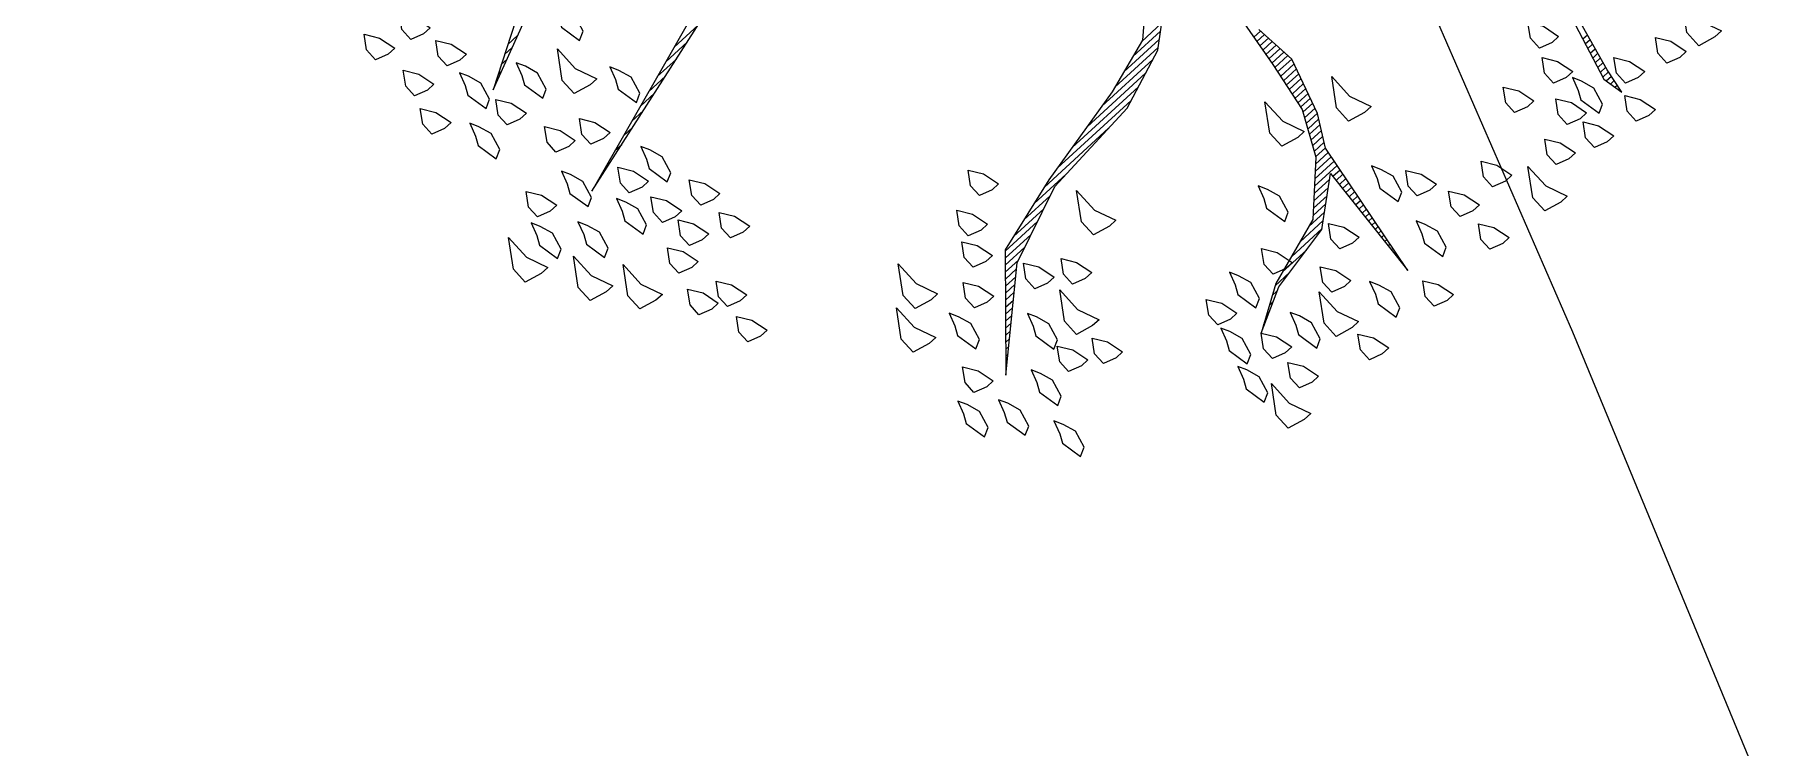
# Model space of a CAD drawing. Header units: metres. Extents: x 2 to 659295185, y -28 to 1124222152.
# Drawn here: x 655004.829 to 655008.444, y 1123164.795 to 1123166.286 of the extents above; entities that cross this region are included whole.
import ezdxf

# ---------------------------------------------------------------- set-up
doc = ezdxf.new("R2010")
doc.units = ezdxf.units.M
doc.header["$MEASUREMENT"] = 0
doc.layers.get('0').update_dxf_attribs({"linetype": 'CONTINUOUS'})
doc.layers.add('Arboles', color=3, linetype='CONTINUOUS')
doc.layers.add('MANZANA', color=30, linetype='CONTINUOUS')

# ---------------------------------------------------------------- blocks, each defined once
blk = doc.blocks.new('*X2402')
at = {"color": 0}
for p, q in [((16.447, 16.73), (16.4556, 16.73)), ((16.4647, 16.74), (16.4789, 16.74)), ((16.4824, 16.75), (16.5022, 16.75)), ((16.5001, 16.76), (16.5256, 16.76)), ((16.4293, 16.72), (16.4322, 16.72)), ((16.7015, 16.53), (16.7578, 16.53)), ((16.7328, 16.54), (16.7955, 16.54)), ((16.6078, 16.5), (16.6447, 16.5)), ((16.639, 16.51), (16.6824, 16.51)), ((16.6703, 16.52), (16.7201, 16.52)), ((16.514, 16.47), (16.5317, 16.47)), ((16.5453, 16.48), (16.5693, 16.48)), ((16.5765, 16.49), (16.607, 16.49)), ((16.4515, 16.45), (16.4563, 16.45)), ((16.4828, 16.46), (16.494, 16.46)), ((17.4036, 15.94), (17.4555, 15.94)), ((17.2629, 15.9), (17.3957, 15.9)), ((17.3061, 15.91), (17.4188, 15.91)), ((17.3386, 15.92), (17.431, 15.92)), ((17.3711, 15.93), (17.4433, 15.93)), ((17.1189, 15.87), (17.3117, 15.87)), ((17.1669, 15.88), (17.3397, 15.88)), ((17.2149, 15.89), (17.3677, 15.89)), ((17.0041, 15.84), (17.0729, 15.84)), ((17.0401, 15.85), (17.1235, 15.85)), ((17.0761, 15.86), (17.2435, 15.86)), ((16.919, 15.8), (16.9701, 15.8)), ((16.9281, 15.81), (16.9958, 15.81)), ((16.9371, 15.82), (17.0215, 15.82)), ((16.9681, 15.83), (17.0472, 15.83)), ((17.5682, 15.8), (17.5856, 15.8)), ((16.8919, 15.77), (16.9189, 15.77)), ((16.9009, 15.78), (16.9301, 15.78)), ((16.91, 15.79), (16.9444, 15.79)), ((17.5641, 15.77), (17.5886, 15.77)), ((17.5655, 15.78), (17.5876, 15.78)), ((17.5669, 15.79), (17.5866, 15.79)), ((16.8648, 15.74), (16.8853, 15.74)), ((16.8738, 15.75), (16.8965, 15.75)), ((16.8829, 15.76), (16.9077, 15.76)), ((17.56, 15.74), (17.5916, 15.74)), ((17.5614, 15.75), (17.5906, 15.75)), ((17.5628, 15.76), (17.5896, 15.76)), ((16.8286, 15.7), (16.8406, 15.7)), ((16.8376, 15.71), (16.8518, 15.71)), ((16.8467, 15.72), (16.863, 15.72)), ((16.8557, 15.73), (16.8742, 15.73)), ((17.5535, 15.7), (17.5875, 15.7)), ((17.5551, 15.71), (17.5906, 15.71)), ((17.5568, 15.72), (17.5936, 15.72)), ((17.5585, 15.73), (17.5926, 15.73)), ((16.8014, 15.67), (16.8071, 15.67)), ((16.8105, 15.68), (16.8183, 15.68)), ((16.8195, 15.69), (16.8295, 15.69)), ((17.5485, 15.67), (17.5783, 15.67)), ((17.5501, 15.68), (17.5814, 15.68)), ((17.5518, 15.69), (17.5844, 15.69)), ((16.7833, 15.65), (16.7848, 15.65)), ((16.7924, 15.66), (16.7959, 15.66)), ((17.5435, 15.64), (17.5691, 15.64)), ((17.5451, 15.65), (17.5721, 15.65)), ((17.5468, 15.66), (17.5752, 15.66)), ((17.5252, 15.6), (17.5543, 15.6)), ((17.5302, 15.61), (17.5598, 15.61)), ((17.5352, 15.62), (17.5629, 15.62)), ((17.5402, 15.63), (17.566, 15.63)), ((17.5102, 15.57), (17.5372, 15.57)), ((17.5152, 15.58), (17.5429, 15.58)), ((17.5202, 15.59), (17.5486, 15.59)), ((17.4903, 15.54), (17.5241, 15.54)), ((17.5002, 15.55), (17.5257, 15.55)), ((17.5052, 15.56), (17.5315, 15.56)), ((17.4503, 15.5), (17.4911, 15.5)), ((17.4603, 15.51), (17.5196, 15.51)), ((17.4703, 15.52), (17.5211, 15.52)), ((17.4803, 15.53), (17.5226, 15.53)), ((17.4996, 15.5), (17.5181, 15.5)), ((17.4203, 15.47), (17.4536, 15.47)), ((17.4303, 15.48), (17.4661, 15.48)), ((17.4403, 15.49), (17.4786, 15.49)), ((17.4974, 15.47), (17.5135, 15.47)), ((17.4981, 15.48), (17.515, 15.48)), ((17.4988, 15.49), (17.5165, 15.49)), ((17.336, 15.44), (17.4161, 15.44)), ((17.368, 15.45), (17.4286, 15.45)), ((17.4, 15.46), (17.4411, 15.46)), ((17.4953, 15.44), (17.509, 15.44)), ((17.496, 15.45), (17.5105, 15.45)), ((17.4967, 15.46), (17.512, 15.46)), ((17.242, 15.4), (17.2517, 15.4)), ((17.2587, 15.41), (17.2717, 15.41)), ((17.2754, 15.42), (17.3128, 15.42)), ((17.304, 15.43), (17.3661, 15.43)), ((17.4924, 15.4), (17.5029, 15.4)), ((17.4931, 15.41), (17.5044, 15.41)), ((17.4938, 15.42), (17.5059, 15.42)), ((17.4946, 15.43), (17.5074, 15.43)), ((17.2087, 15.38), (17.2117, 15.38)), ((17.2254, 15.39), (17.2317, 15.39)), ((17.4903, 15.37), (17.4984, 15.37)), ((17.491, 15.38), (17.4999, 15.38)), ((17.4917, 15.39), (17.5014, 15.39)), ((18.0327, 15.37), (18.0447, 15.37)), ((17.4881, 15.34), (17.4938, 15.34)), ((17.4888, 15.35), (17.4953, 15.35)), ((17.4896, 15.36), (17.4968, 15.36)), ((18.0247, 15.34), (18.0378, 15.34)), ((18.0273, 15.35), (18.0401, 15.35)), ((18.03, 15.36), (18.0424, 15.36)), ((17.4853, 15.3), (17.4877, 15.3)), ((17.486, 15.31), (17.4893, 15.31)), ((17.4867, 15.32), (17.4908, 15.32)), ((17.4874, 15.33), (17.4923, 15.33)), ((18.014, 15.3), (18.0286, 15.3)), ((18.0167, 15.31), (18.0309, 15.31)), ((18.0193, 15.32), (18.0332, 15.32)), ((18.022, 15.33), (18.0355, 15.33)), ((17.4831, 15.27), (17.4832, 15.27)), ((17.4838, 15.28), (17.4847, 15.28)), ((17.4846, 15.29), (17.4862, 15.29)), ((18.0113, 15.29), (18.0265, 15.29)), ((18.0115, 15.28), (18.0249, 15.28)), ((18.0135, 15.27), (18.0232, 15.27)), ((18.0155, 15.26), (18.0215, 15.26)), ((18.0175, 15.25), (18.0199, 15.25))]:
    blk.add_line(p, q, dxfattribs=at)
blk = doc.blocks.new('ARBUSTO6')
at = {"layer": 'Arboles', "color": 7}
for points in [[(-1.1273, 0.3184), (-1.3229, 0.2078), (-1.0848, 0.3099)], [(-0.8892, 0.0718), (-1.3144, -0.0643), (-0.8977, 0.0463)], [(-0.2089, -0.447), (-0.3364, -0.566), (-0.447, -0.6001), (-0.6511, -0.6426), (-0.8041, -0.6851), (-0.9657, -0.8637), (-0.8041, -0.7191), (-0.6511, -0.6596), (-0.447, -0.6426), (-0.3279, -0.6001), (-0.2344, -0.5235)], [(-0.1578, -0.583), (-0.1833, -0.7701), (-0.2004, -0.8722), (-0.2429, -0.9572), (-0.3279, -1.0423), (-0.464, -1.0848), (-0.549, -1.1358), (-0.464, -1.0933), (-0.3279, -1.0678), (-0.2429, -0.9997), (-0.2599, -1.2379), (-0.2174, -0.9572), (-0.1833, -0.8977), (-0.1493, -0.7871), (-0.1578, -0.7021)], [(0.3014, -1.0933), (0.2674, -1.2209), (0.2759, -1.2634), (0.2844, -1.2123), (0.3099, -1.1018)]]:
    blk.add_lwpolyline(points, dxfattribs=at)
at = {"layer": 'Arboles'}
for points in [[(-1.4249, 0.3949), (-1.4504, 0.4034), (-1.4504, 0.4289), (-1.4334, 0.4545), (-1.4164, 0.4289), (-1.4079, 0.3949)], [(-1.3484, 0.3779), (-1.3739, 0.3864), (-1.3739, 0.4119), (-1.3569, 0.4374), (-1.3399, 0.4119), (-1.3314, 0.3779)], [(-1.4164, 0.2929), (-1.4419, 0.3014), (-1.4419, 0.3269), (-1.4249, 0.3524), (-1.4079, 0.3269), (-1.3994, 0.2929)], [(-1.3314, 0.2929), (-1.3569, 0.3014), (-1.3569, 0.3269), (-1.3399, 0.3524), (-1.3229, 0.3269), (-1.3144, 0.2929)], [(-1.4419, 0.2163), (-1.4674, 0.2248), (-1.4674, 0.2504), (-1.4504, 0.2759), (-1.4334, 0.2504), (-1.4249, 0.2163)], [(-1.3569, 0.2504), (-1.3654, 0.2333), (-1.3569, 0.1908), (-1.3399, 0.1993), (-1.3314, 0.2333), (-1.3399, 0.2589), (-1.3484, 0.2759)], [(-1.1358, 0.2248), (-1.1443, 0.2078), (-1.1358, 0.1653), (-1.1188, 0.1738), (-1.1103, 0.2078), (-1.1188, 0.2333), (-1.1273, 0.2504)], [(-1.2633, 0.1908), (-1.2718, 0.1738), (-1.2633, 0.1313), (-1.2463, 0.1398), (-1.2378, 0.1738), (-1.2463, 0.1993), (-1.2548, 0.2163)], [(-1.4079, 0.1653), (-1.4164, 0.1483), (-1.4079, 0.1058), (-1.3909, 0.1143), (-1.3824, 0.1483), (-1.3909, 0.1738), (-1.3994, 0.1908)], [(-1.3229, 0.1313), (-1.3484, 0.1398), (-1.3484, 0.1653), (-1.3314, 0.1908), (-1.3144, 0.1653), (-1.3059, 0.1313)], [(-1.1783, 0.0888), (-1.2123, 0.0973), (-1.2123, 0.1313), (-1.1783, 0.1823), (-1.1783, 0.1313), (-1.1613, 0.0888)], [(-1.2889, 0.0292), (-1.3144, 0.0378), (-1.3144, 0.0633), (-1.2974, 0.0888), (-1.2804, 0.0633), (-1.2718, 0.0292)], [(-1.1358, 0.0633), (-1.1443, 0.0463), (-1.1358, 0.0037), (-1.1188, 0.0122), (-1.1103, 0.0463), (-1.1188, 0.0718), (-1.1273, 0.0888)], [(-1.2293, -0.0048), (-1.2548, 0.0037), (-1.2548, 0.0292), (-1.2378, 0.0548), (-1.2208, 0.0292), (-1.2123, -0.0048)], [(-1.3994, -0.0388), (-1.4249, -0.0303), (-1.4249, -0.0048), (-1.4079, 0.0207), (-1.3909, -0.0048), (-1.3824, -0.0388)], [(-1.3399, -0.0218), (-1.3484, -0.0388), (-1.3399, -0.0813), (-1.3229, -0.0728), (-1.3144, -0.0388), (-1.3229, -0.0133), (-1.3314, 0.0037)], [(-1.493, -0.1153), (-1.527, -0.1068), (-1.527, -0.0728), (-1.493, -0.0218), (-1.493, -0.0728), (-1.4759, -0.1153)], [(-1.4504, -0.0558), (-1.4589, -0.0728), (-1.4504, -0.1153), (-1.4334, -0.1068), (-1.4249, -0.0728), (-1.4334, -0.0473), (-1.4419, -0.0303)], [(-1.2378, -0.1238), (-1.2633, -0.1153), (-1.2633, -0.0898), (-1.2463, -0.0643), (-1.2293, -0.0898), (-1.2208, -0.1238)], [(-1.1953, -0.0898), (-1.2038, -0.1068), (-1.1953, -0.1493), (-1.1783, -0.1408), (-1.1698, -0.1068), (-1.1783, -0.0813), (-1.1868, -0.0643)], [(-1.3824, -0.1153), (-1.3909, -0.1323), (-1.3824, -0.1748), (-1.3654, -0.1663), (-1.3569, -0.1323), (-1.3654, -0.1068), (-1.3739, -0.0898)], [(-1.4249, -0.2259), (-1.4589, -0.2174), (-1.4589, -0.1834), (-1.4249, -0.1323), (-1.4249, -0.1834), (-1.4079, -0.2259)], [(-1.2974, -0.1323), (-1.3059, -0.1493), (-1.2974, -0.1919), (-1.2804, -0.1834), (-1.2718, -0.1493), (-1.2804, -0.1238), (-1.2889, -0.1068)], [(-1.2293, -0.2089), (-1.2548, -0.2004), (-1.2548, -0.1748), (-1.2378, -0.1493), (-1.2208, -0.1748), (-1.2123, -0.2089)], [(-1.1528, -0.2344), (-1.1783, -0.2259), (-1.1783, -0.2004), (-1.1613, -0.1748), (-1.1443, -0.2004), (-1.1358, -0.2344)], [(-1.3654, -0.3024), (-1.3994, -0.2939), (-1.3994, -0.2599), (-1.3654, -0.2089), (-1.3654, -0.2599), (-1.3484, -0.3024)], [(-1.2208, -0.2769), (-1.2463, -0.2684), (-1.2463, -0.2429), (-1.2293, -0.2174), (-1.2123, -0.2429), (-1.2038, -0.2769)], [(-1.2718, -0.3024), (-1.2974, -0.2939), (-1.2974, -0.2684), (-1.2804, -0.2429), (-1.2633, -0.2684), (-1.2548, -0.3024)], [(-1.1528, -0.3194), (-1.1783, -0.3109), (-1.1783, -0.2854), (-1.1613, -0.2599), (-1.1443, -0.2854), (-1.1358, -0.3194)], [(-1.2974, -0.3875), (-1.3229, -0.3789), (-1.3229, -0.3534), (-1.3059, -0.3279), (-1.2889, -0.3534), (-1.2804, -0.3875)], [(-1.2463, -0.413), (-1.2718, -0.4045), (-1.2718, -0.3789), (-1.2548, -0.3534), (-1.2378, -0.3789), (-1.2293, -0.413)], [(-1.2633, -0.4895), (-1.2889, -0.481), (-1.2889, -0.4555), (-1.2718, -0.43), (-1.2548, -0.4555), (-1.2463, -0.4895)], [(-0.7446, -0.583), (-0.7701, -0.5745), (-0.7701, -0.549), (-0.7531, -0.5235), (-0.7361, -0.549), (-0.7276, -0.583)], [(-0.9742, -0.6596), (-1.0082, -0.6511), (-1.0082, -0.6171), (-0.9742, -0.566), (-0.9742, -0.6171), (-0.9572, -0.6596)], [(-0.8126, -0.6256), (-0.8381, -0.6171), (-0.8381, -0.5915), (-0.8211, -0.566), (-0.8041, -0.5915), (-0.7956, -0.6256)], [(-1.0337, -0.7191), (-1.0678, -0.7106), (-1.0678, -0.6766), (-1.0337, -0.6256), (-1.0337, -0.6766), (-1.0167, -0.7191)], [(-0.8467, -0.6766), (-0.8722, -0.6681), (-0.8722, -0.6426), (-0.8552, -0.6171), (-0.8381, -0.6426), (-0.8296, -0.6766)], [(-0.8977, -0.7361), (-0.9232, -0.7276), (-0.9232, -0.7021), (-0.9062, -0.6766), (-0.8892, -0.7021), (-0.8807, -0.7361)], [(-0.6256, -0.7871), (-0.6596, -0.7786), (-0.6596, -0.7446), (-0.6256, -0.6936), (-0.6256, -0.7446), (-0.6085, -0.7871)], [(-0.9742, -0.7276), (-0.9827, -0.7446), (-0.9742, -0.7871), (-0.9572, -0.7786), (-0.9487, -0.7446), (-0.9572, -0.7191), (-0.9657, -0.7021)], [(-0.7871, -0.7871), (-0.8126, -0.7786), (-0.8126, -0.7531), (-0.7956, -0.7276), (-0.7786, -0.7531), (-0.7701, -0.7871)], [(-1.0082, -0.8552), (-1.0337, -0.8467), (-1.0337, -0.8212), (-1.0167, -0.7956), (-0.9997, -0.8212), (-0.9912, -0.8552)], [(-0.7276, -0.8297), (-0.7531, -0.8212), (-0.7531, -0.7956), (-0.7361, -0.7701), (-0.7191, -0.7956), (-0.7106, -0.8297)], [(-0.8637, -0.8297), (-0.8722, -0.8467), (-0.8637, -0.8892), (-0.8467, -0.8807), (-0.8381, -0.8467), (-0.8467, -0.8212), (-0.8552, -0.8042)], [(-0.7786, -0.9062), (-0.8126, -0.8977), (-0.8126, -0.8637), (-0.7786, -0.8127), (-0.7786, -0.8637), (-0.7616, -0.9062)], [(-0.2429, -0.9062), (-0.2769, -0.8977), (-0.2769, -0.8637), (-0.2429, -0.8127), (-0.2429, -0.8637), (-0.2259, -0.9062)], [(-1.0763, -0.8637), (-1.0848, -0.8807), (-1.0763, -0.9232), (-1.0593, -0.9147), (-1.0507, -0.8807), (-1.0593, -0.8552), (-1.0678, -0.8382)], [(-0.1153, -0.9572), (-0.1493, -0.9487), (-0.1493, -0.9147), (-0.1153, -0.8637), (-0.1153, -0.9147), (-0.0983, -0.9572)], [(-1.0167, -0.9147), (-1.0252, -0.9317), (-1.0167, -0.9742), (-0.9997, -0.9657), (-0.9912, -0.9317), (-0.9997, -0.9062), (-1.0082, -0.8892)], [(-0.9317, -0.9147), (-0.9402, -0.9317), (-0.9317, -0.9742), (-0.9147, -0.9657), (-0.9062, -0.9317), (-0.9147, -0.9062), (-0.9232, -0.8892)], [(-0.8467, -0.9487), (-0.8722, -0.9402), (-0.8722, -0.9147), (-0.8552, -0.8892), (-0.8381, -0.9147), (-0.8296, -0.9487)], [(-0.7871, -0.9827), (-0.8126, -0.9742), (-0.8126, -0.9487), (-0.7956, -0.9232), (-0.7786, -0.9487), (-0.7701, -0.9827)], [(-0.3704, -0.9487), (-0.3789, -0.9657), (-0.3704, -1.0082), (-0.3534, -0.9997), (-0.3449, -0.9657), (-0.3534, -0.9402), (-0.3619, -0.9232)], [(-0.9657, -1.0168), (-0.9742, -1.0338), (-0.9657, -1.0763), (-0.9487, -1.0678), (-0.9402, -1.0338), (-0.9487, -1.0082), (-0.9572, -0.9912)], [(-0.5745, -1.0763), (-0.6, -1.0678), (-0.6, -1.0423), (-0.583, -1.0168), (-0.566, -1.0423), (-0.5575, -1.0763)], [(-0.5235, -1.0338), (-0.532, -1.0508), (-0.5235, -1.0933), (-0.5065, -1.0848), (-0.498, -1.0508), (-0.5065, -1.0253), (-0.515, -1.0082)], [(-0.43, -1.0763), (-0.4555, -1.0678), (-0.4555, -1.0423), (-0.4385, -1.0168), (-0.4215, -1.0423), (-0.413, -1.0763)], [(-0.1833, -1.0678), (-0.1919, -1.0848), (-0.1833, -1.1273), (-0.1663, -1.1188), (-0.1578, -1.0848), (-0.1663, -1.0593), (-0.1748, -1.0423)], [(0.2418, -1.1018), (0.2163, -1.0933), (0.2163, -1.0678), (0.2333, -1.0423), (0.2504, -1.0678), (0.2589, -1.1018)], [(-0.6085, -1.1018), (-0.617, -1.1188), (-0.6085, -1.1613), (-0.5915, -1.1528), (-0.583, -1.1188), (-0.5915, -1.0933), (-0.6, -1.0763)], [(-0.3024, -1.1273), (-0.3279, -1.1188), (-0.3279, -1.0933), (-0.3109, -1.0678), (-0.2939, -1.0933), (-0.2854, -1.1273)], [(-0.1238, -1.1528), (-0.1493, -1.1443), (-0.1493, -1.1188), (-0.1323, -1.0933), (-0.1153, -1.1188), (-0.1068, -1.1528)], [(-0.3704, -1.1783), (-0.3959, -1.1698), (-0.3959, -1.1443), (-0.3789, -1.1188), (-0.3619, -1.1443), (-0.3534, -1.1783)], [(0.1228, -1.1613), (0.0973, -1.1528), (0.0973, -1.1273), (0.1143, -1.1018), (0.1313, -1.1273), (0.1398, -1.1613)], [(0.2163, -1.1698), (0.1908, -1.1613), (0.1908, -1.1358), (0.2078, -1.1103), (0.2248, -1.1358), (0.2333, -1.1698)], [(-0.6341, -1.1783), (-0.6426, -1.1953), (-0.6341, -1.2379), (-0.617, -1.2294), (-0.6085, -1.1953), (-0.617, -1.1698), (-0.6256, -1.1528)], [(-0.5405, -1.1953), (-0.566, -1.1868), (-0.566, -1.1613), (-0.549, -1.1358), (-0.532, -1.1613), (-0.5235, -1.1953)], [(-0.4895, -1.1698), (-0.498, -1.1868), (-0.4895, -1.2294), (-0.4725, -1.2209), (-0.464, -1.1868), (-0.4725, -1.1613), (-0.481, -1.1443)], [(-0.413, -1.2464), (-0.447, -1.2379), (-0.447, -1.2038), (-0.413, -1.1528), (-0.413, -1.2038), (-0.3959, -1.2464)], [(-0.1919, -1.2038), (-0.2004, -1.2209), (-0.1919, -1.2634), (-0.1748, -1.2549), (-0.1663, -1.2209), (-0.1748, -1.1953), (-0.1833, -1.1783)], [(-0.0898, -1.2379), (-0.1153, -1.2294), (-0.1153, -1.2038), (-0.0983, -1.1783), (-0.0813, -1.2038), (-0.0728, -1.2379)], [(-0.0048, -1.2379), (-0.0303, -1.2294), (-0.0303, -1.2038), (-0.0133, -1.1783), (0.0037, -1.2038), (0.0122, -1.2379)], [(0.1823, -1.2464), (0.1568, -1.2379), (0.1568, -1.2123), (0.1738, -1.1868), (0.1908, -1.2123), (0.1993, -1.2464)], [(0.2163, -1.2038), (0.2078, -1.2209), (0.2163, -1.2634), (0.2333, -1.2549), (0.2418, -1.2209), (0.2333, -1.1953), (0.2248, -1.1783)], [(-0.6, -1.3144), (-0.6341, -1.3059), (-0.6341, -1.2719), (-0.6, -1.2209), (-0.6, -1.2719), (-0.583, -1.3144)], [(-0.5405, -1.2719), (-0.566, -1.2634), (-0.566, -1.2379), (-0.549, -1.2123), (-0.532, -1.2379), (-0.5235, -1.2719)], [(-0.3364, -1.2294), (-0.3449, -1.2464), (-0.3364, -1.2889), (-0.3194, -1.2804), (-0.3109, -1.2464), (-0.3194, -1.2209), (-0.3279, -1.2038)], [(0.1143, -1.2889), (0.0888, -1.2804), (0.0888, -1.2549), (0.1058, -1.2294), (0.1228, -1.2549), (0.1313, -1.2889)], [(0.3184, -1.2634), (0.2929, -1.2549), (0.2929, -1.2294), (0.3099, -1.2038), (0.3269, -1.2294), (0.3354, -1.2634)], [(0.4034, -1.2889), (0.3779, -1.2804), (0.3779, -1.2549), (0.3949, -1.2294), (0.4119, -1.2549), (0.4204, -1.2889)], [(0.48, -1.3059), (0.4459, -1.2974), (0.4459, -1.2634), (0.48, -1.2123), (0.48, -1.2634), (0.497, -1.3059)], [(-0.4044, -1.3229), (-0.43, -1.3144), (-0.43, -1.2889), (-0.413, -1.2634), (-0.3959, -1.2889), (-0.3874, -1.3229)], [(-0.0898, -1.3229), (-0.1153, -1.3144), (-0.1153, -1.2889), (-0.0983, -1.2634), (-0.0813, -1.2889), (-0.0728, -1.3229)], [(0.0463, -1.3399), (0.0122, -1.3314), (0.0122, -1.2974), (0.0463, -1.2464), (0.0463, -1.2974), (0.0633, -1.3399)], [(0.1908, -1.3144), (0.1653, -1.3059), (0.1653, -1.2804), (0.1823, -1.2549), (0.1993, -1.2804), (0.2078, -1.3144)], [(-0.2429, -1.3314), (-0.2684, -1.3229), (-0.2684, -1.2974), (-0.2514, -1.2719), (-0.2344, -1.2974), (-0.2259, -1.3314)], [(0.2844, -1.3314), (0.2589, -1.3229), (0.2589, -1.2974), (0.2759, -1.2719), (0.2929, -1.2974), (0.3014, -1.3314)]]:
    blk.add_lwpolyline(points, close=True, dxfattribs=at)
blk.add_blockref('*X2402', (-17.7429, -16.5069), dxfattribs=at)

msp = doc.modelspace()

# ---------------------------------------------------------------- linework, layer by layer
at = {"layer": 'MANZANA'}
msp.add_lwpolyline([(655008.4444, 1123164.7053), (655008.0474, 1123165.6639), (655007.6336, 1123166.6154), (655007.2034, 1123167.5596), (655006.7567, 1123168.4961), (655006.2937, 1123169.4246), (655005.8146, 1123170.345), (655005.3195, 1123171.2568), (655004.8086, 1123172.1599), (655004.282, 1123173.0539), (655003.7399, 1123173.9386), (655003.1824, 1123174.8137), (655002.6097, 1123175.6789), (655002.022, 1123176.534), (655001.4195, 1123177.3787), (655000.8023, 1123178.2128)], dxfattribs=at)

# ---------------------------------------------------------------- block references
at = {"layer": 'Arboles', "xscale": 1.086989629170239, "yscale": 1.086989629170239, "zscale": 1.086989629170239, "rotation": 42.49660342024684}
msp.add_blockref('ARBUSTO6', (655007.0015, 1123166.9756), dxfattribs=at)

doc.saveas('drawing.dxf')
